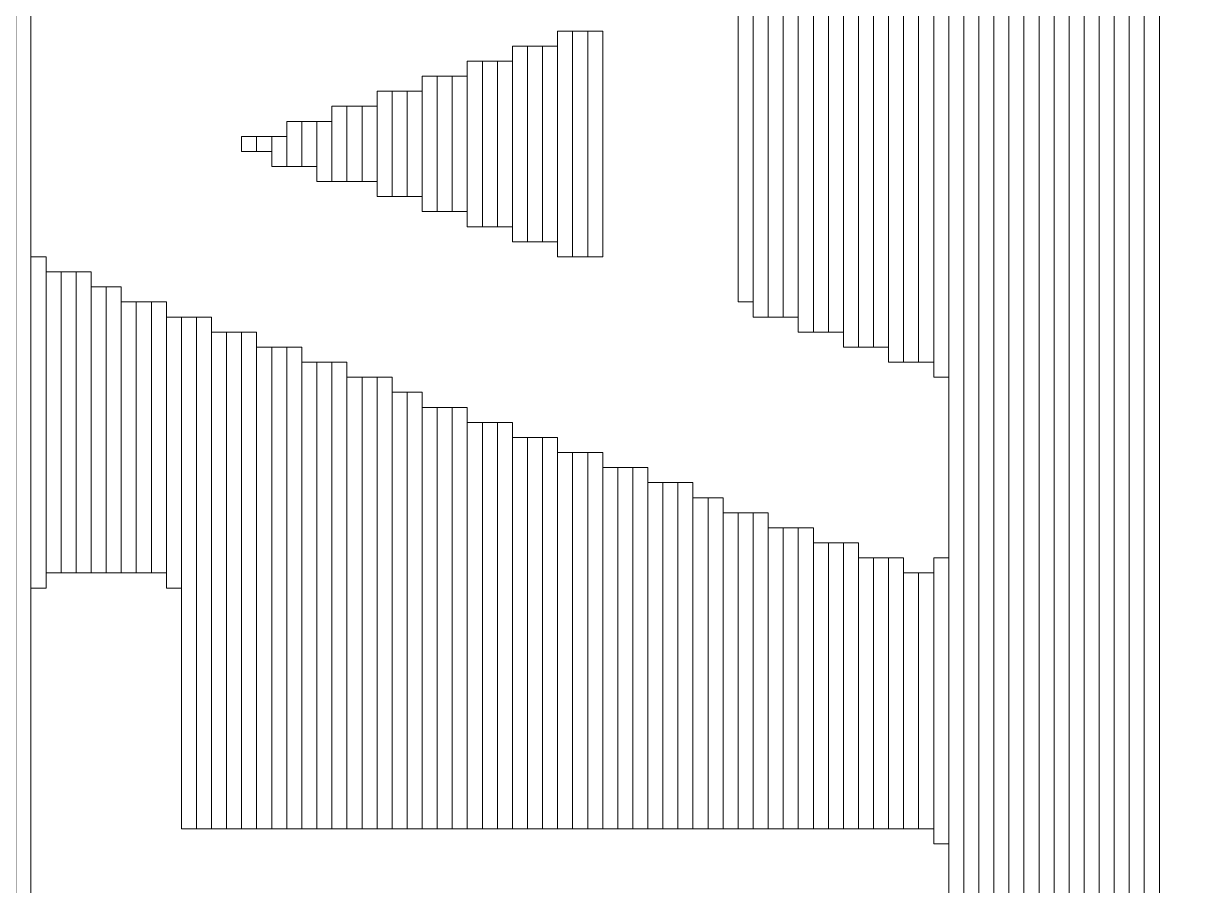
# Model space of a CAD drawing. Header units: millimetres. Extents: x -90 to 99, y -65 to 67.
# Drawn here: x -58.653 to -56.673, y -62.526 to -61.072 of the extents above; entities that cross this region are included whole.
import ezdxf

# ---------------------------------------------------------------- set-up
doc = ezdxf.new("R2010")
doc.units = ezdxf.units.MM
doc.header["$MEASUREMENT"] = 0
doc.layers.add('BG_OUTLINE', color=7, linetype='Continuous')
doc.layers.add('MA_PEN3', color=7, linetype='Continuous')

msp = doc.modelspace()

# ---------------------------------------------------------------- linework, layer by layer
at = {"layer": 'BG_OUTLINE', "color": 3, "lineweight": 9}
msp.add_open_spline([(-71.7269, -61.8795), (-71.7269, -61.8795), (-71.7343, 42.2681), (-71.7343, 42.2681), (-71.7343, 42.2681), (-71.7348, 43.0066), (-71.4419, 43.715), (-70.92, 44.2375), (-70.92, 44.2375), (-70.3982, 44.76), (-69.6866, 45.0538), (-68.9482, 45.0543), (-68.9482, 45.0543), (-68.9482, 45.0543), (75.2046, 45.0543), (75.2046, 45.0543), (75.2046, 45.0543), (76.8319, 45.0552), (78.1763, 43.7805), (78.2661, 42.1556), (78.2661, 42.1556), (78.2661, 42.1556), (78.2661, 31.2814), (78.2661, 31.2814), (78.2661, 31.2814), (78.2661, 31.2814), (72.2646, 31.2814), (72.2646, 31.2814), (72.2646, 31.2814), (72.2646, 31.2814), (72.2646, 26.9814), (72.2646, 26.9814), (72.2646, 26.9814), (72.2646, 26.9814), (78.2661, 26.9814), (78.2661, 26.9814), (78.2661, 26.9814), (78.2661, 26.9814), (78.2661, 18.6553), (78.2661, 18.6553), (78.2661, 18.6553), (78.2661, 18.6553), (72.2496, 18.6553), (72.2496, 18.6553), (72.2496, 18.6553), (72.2496, 18.6553), (72.2496, 14.3553), (72.2496, 14.3553), (72.2496, 14.3553), (72.2496, 14.3553), (78.2661, 14.3553), (78.2661, 14.3553), (78.2661, 14.3553), (78.2661, 14.3553), (78.2661, 9.255), (78.2661, 9.255), (78.2661, 9.255), (78.2661, 9.255), (72.2648, 9.255), (72.2648, 9.255), (72.2648, 9.255), (72.2648, 9.255), (72.2648, 4.955), (72.2648, 4.955), (72.2648, 4.955), (72.2648, 4.955), (78.2661, 4.955), (78.2661, 4.955), (78.2661, 4.955), (78.2661, 4.955), (78.2661, -3.3762), (78.2661, -3.3762), (78.2661, -3.3762), (78.2661, -3.3762), (72.2445, -3.3762), (72.2445, -3.3762), (72.2445, -3.3762), (72.2445, -3.3762), (72.2445, -7.6762), (72.2445, -7.6762), (72.2445, -7.6762), (72.2445, -7.6762), (78.2661, -7.6762), (78.2661, -7.6762), (78.2661, -7.6762), (78.2661, -7.6762), (78.2661, -12.7615), (78.2661, -12.7615), (78.2661, -12.7615), (78.2661, -12.7615), (72.2651, -12.7615), (72.2651, -12.7615), (72.2651, -12.7615), (72.2651, -12.7615), (72.2651, -17.0615), (72.2651, -17.0615), (72.2651, -17.0615), (72.2651, -17.0615), (78.2661, -17.0615), (78.2661, -17.0615), (78.2661, -17.0615), (78.2661, -17.0615), (78.2661, -25.4097), (78.2661, -25.4097), (78.2661, -25.4097), (78.2661, -25.4097), (72.2656, -25.4097), (72.2656, -25.4097), (72.2656, -25.4097), (72.2656, -25.4097), (72.2656, -29.7097), (72.2656, -29.7097), (72.2656, -29.7097), (72.2656, -29.7097), (78.2661, -29.7097), (78.2661, -29.7097), (78.2661, -29.7097), (78.2661, -29.7097), (78.2661, -34.793), (78.2661, -34.793), (78.2661, -34.793), (78.2661, -34.793), (72.2679, -34.793), (72.2679, -34.793), (72.2679, -34.793), (72.2679, -34.793), (72.2679, -39.0929), (72.2679, -39.0929), (72.2679, -39.0929), (72.2679, -39.0929), (78.2661, -39.0929), (78.2661, -39.0929), (78.2661, -39.0929), (78.2661, -39.0929), (78.2661, -47.4269), (78.2661, -47.4269), (78.2661, -47.4269), (78.2661, -47.4269), (72.2679, -47.4269), (72.2679, -47.4269), (72.2679, -47.4269), (72.2679, -47.4269), (72.2679, -51.7269), (72.2679, -51.7269), (72.2679, -51.7269), (72.2679, -51.7269), (78.2661, -51.7269), (78.2661, -51.7269), (78.2661, -51.7269), (78.2661, -51.7269), (78.2661, -51.8138), (78.2661, -51.8138), (78.2661, -51.8138), (78.2661, -51.8138), (78.2656, -61.8468), (78.2656, -61.8468), (78.2656, -61.8468), (78.2661, -62.6669), (77.9407, -63.4536), (77.3612, -64.0339), (77.3612, -64.0339), (76.7817, -64.6142), (75.9915, -64.9405), (75.1713, -64.941), (75.1713, -64.941), (75.1713, -64.941), (-68.6609, -64.9456), (-68.6609, -64.9456), (-68.6609, -64.9456), (-69.4735, -64.9461), (-70.2531, -64.6237), (-70.8281, -64.0495), (-70.8281, -64.0495), (-71.4031, -63.4752), (-71.7264, -62.6922), (-71.7269, -61.8795)], degree=3, knots=[0, 0, 0, 0, 0.022727, 0.022727, 0.022727, 0.022727, 0.045455, 0.045455, 0.045455, 0.045455, 0.068182, 0.068182, 0.068182, 0.068182, 0.090909, 0.090909, 0.090909, 0.090909, 0.113636, 0.113636, 0.113636, 0.113636, 0.136364, 0.136364, 0.136364, 0.136364, 0.159091, 0.159091, 0.159091, 0.159091, 0.181818, 0.181818, 0.181818, 0.181818, 0.204545, 0.204545, 0.204545, 0.204545, 0.227273, 0.227273, 0.227273, 0.227273, 0.25, 0.25, 0.25, 0.25, 0.272727, 0.272727, 0.272727, 0.272727, 0.295455, 0.295455, 0.295455, 0.295455, 0.318182, 0.318182, 0.318182, 0.318182, 0.340909, 0.340909, 0.340909, 0.340909, 0.363636, 0.363636, 0.363636, 0.363636, 0.386364, 0.386364, 0.386364, 0.386364, 0.409091, 0.409091, 0.409091, 0.409091, 0.431818, 0.431818, 0.431818, 0.431818, 0.454545, 0.454545, 0.454545, 0.454545, 0.477273, 0.477273, 0.477273, 0.477273, 0.5, 0.5, 0.5, 0.5, 0.522727, 0.522727, 0.522727, 0.522727, 0.545455, 0.545455, 0.545455, 0.545455, 0.568182, 0.568182, 0.568182, 0.568182, 0.590909, 0.590909, 0.590909, 0.590909, 0.613636, 0.613636, 0.613636, 0.613636, 0.636364, 0.636364, 0.636364, 0.636364, 0.659091, 0.659091, 0.659091, 0.659091, 0.681818, 0.681818, 0.681818, 0.681818, 0.704545, 0.704545, 0.704545, 0.704545, 0.727273, 0.727273, 0.727273, 0.727273, 0.75, 0.75, 0.75, 0.75, 0.772727, 0.772727, 0.772727, 0.772727, 0.795455, 0.795455, 0.795455, 0.795455, 0.818182, 0.818182, 0.818182, 0.818182, 0.840909, 0.840909, 0.840909, 0.840909, 0.863636, 0.863636, 0.863636, 0.863636, 0.886364, 0.886364, 0.886364, 0.886364, 0.909091, 0.909091, 0.909091, 0.909091, 0.931818, 0.931818, 0.931818, 0.931818, 0.954545, 0.954545, 0.954545, 0.954545, 0.977273, 0.977273, 0.977273, 0.977273, 1, 1, 1, 1], dxfattribs=at)
at = {"layer": 'MA_PEN3', "color": 5, "lineweight": 9}
for points in [[(-57.0403, -64.463), (-57.0403, -64.463), (-57.0657, -64.463), (-57.0657, -64.463), (-57.0657, -64.463), (-57.0657, -64.463), (-57.0657, -58.4432), (-57.0657, -58.4432), (-57.0657, -58.4432), (-57.0657, -58.4432), (-57.0403, -58.4432), (-57.0403, -58.4432), (-57.0403, -58.4432), (-57.0403, -58.4432), (-57.0403, -64.463), (-57.0403, -64.463)], [(-57.0149, -64.463), (-57.0149, -64.463), (-57.0403, -64.463), (-57.0403, -64.463), (-57.0403, -64.463), (-57.0403, -64.463), (-57.0403, -58.4432), (-57.0403, -58.4432), (-57.0403, -58.4432), (-57.0403, -58.4432), (-57.0149, -58.4432), (-57.0149, -58.4432), (-57.0149, -58.4432), (-57.0149, -58.4432), (-57.0149, -64.463), (-57.0149, -64.463)], [(-56.9895, -64.463), (-56.9895, -64.463), (-57.0149, -64.463), (-57.0149, -64.463), (-57.0149, -64.463), (-57.0149, -64.463), (-57.0149, -58.4432), (-57.0149, -58.4432), (-57.0149, -58.4432), (-57.0149, -58.4432), (-56.9895, -58.4432), (-56.9895, -58.4432), (-56.9895, -58.4432), (-56.9895, -58.4432), (-56.9895, -64.463), (-56.9895, -64.463)], [(-56.9641, -64.463), (-56.9641, -64.463), (-56.9895, -64.463), (-56.9895, -64.463), (-56.9895, -64.463), (-56.9895, -64.463), (-56.9895, -58.4432), (-56.9895, -58.4432), (-56.9895, -58.4432), (-56.9895, -58.4432), (-56.9641, -58.4432), (-56.9641, -58.4432), (-56.9641, -58.4432), (-56.9641, -58.4432), (-56.9641, -64.463), (-56.9641, -64.463)], [(-56.9387, -64.463), (-56.9387, -64.463), (-56.9641, -64.463), (-56.9641, -64.463), (-56.9641, -64.463), (-56.9641, -64.463), (-56.9641, -58.4432), (-56.9641, -58.4432), (-56.9641, -58.4432), (-56.9641, -58.4432), (-56.9387, -58.4432), (-56.9387, -58.4432), (-56.9387, -58.4432), (-56.9387, -58.4432), (-56.9387, -64.463), (-56.9387, -64.463)], [(-56.9133, -64.463), (-56.9133, -64.463), (-56.9387, -64.463), (-56.9387, -64.463), (-56.9387, -64.463), (-56.9387, -64.463), (-56.9387, -58.4432), (-56.9387, -58.4432), (-56.9387, -58.4432), (-56.9387, -58.4432), (-56.9133, -58.4432), (-56.9133, -58.4432), (-56.9133, -58.4432), (-56.9133, -58.4432), (-56.9133, -64.463), (-56.9133, -64.463)], [(-56.8879, -64.463), (-56.8879, -64.463), (-56.9133, -64.463), (-56.9133, -64.463), (-56.9133, -64.463), (-56.9133, -64.463), (-56.9133, -58.4432), (-56.9133, -58.4432), (-56.9133, -58.4432), (-56.9133, -58.4432), (-56.8879, -58.4432), (-56.8879, -58.4432), (-56.8879, -58.4432), (-56.8879, -58.4432), (-56.8879, -64.463), (-56.8879, -64.463)], [(-56.8625, -64.463), (-56.8625, -64.463), (-56.8879, -64.463), (-56.8879, -64.463), (-56.8879, -64.463), (-56.8879, -64.463), (-56.8879, -58.4432), (-56.8879, -58.4432), (-56.8879, -58.4432), (-56.8879, -58.4432), (-56.8625, -58.4432), (-56.8625, -58.4432), (-56.8625, -58.4432), (-56.8625, -58.4432), (-56.8625, -64.463), (-56.8625, -64.463)], [(-56.8371, -64.463), (-56.8371, -64.463), (-56.8625, -64.463), (-56.8625, -64.463), (-56.8625, -64.463), (-56.8625, -64.463), (-56.8625, -58.4432), (-56.8625, -58.4432), (-56.8625, -58.4432), (-56.8625, -58.4432), (-56.8371, -58.4432), (-56.8371, -58.4432), (-56.8371, -58.4432), (-56.8371, -58.4432), (-56.8371, -64.463), (-56.8371, -64.463)], [(-56.8117, -64.463), (-56.8117, -64.463), (-56.8371, -64.463), (-56.8371, -64.463), (-56.8371, -64.463), (-56.8371, -64.463), (-56.8371, -58.4432), (-56.8371, -58.4432), (-56.8371, -58.4432), (-56.8371, -58.4432), (-56.8117, -58.4432), (-56.8117, -58.4432), (-56.8117, -58.4432), (-56.8117, -58.4432), (-56.8117, -64.463), (-56.8117, -64.463)], [(-56.7863, -64.463), (-56.7863, -64.463), (-56.8117, -64.463), (-56.8117, -64.463), (-56.8117, -64.463), (-56.8117, -64.463), (-56.8117, -58.4432), (-56.8117, -58.4432), (-56.8117, -58.4432), (-56.8117, -58.4432), (-56.7863, -58.4432), (-56.7863, -58.4432), (-56.7863, -58.4432), (-56.7863, -58.4432), (-56.7863, -64.463), (-56.7863, -64.463)], [(-56.7609, -64.463), (-56.7609, -64.463), (-56.7863, -64.463), (-56.7863, -64.463), (-56.7863, -64.463), (-56.7863, -64.463), (-56.7863, -58.4432), (-56.7863, -58.4432), (-56.7863, -58.4432), (-56.7863, -58.4432), (-56.7609, -58.4432), (-56.7609, -58.4432), (-56.7609, -58.4432), (-56.7609, -58.4432), (-56.7609, -64.463), (-56.7609, -64.463)], [(-56.7355, -64.463), (-56.7355, -64.463), (-56.7609, -64.463), (-56.7609, -64.463), (-56.7609, -64.463), (-56.7609, -64.463), (-56.7609, -58.4432), (-56.7609, -58.4432), (-56.7609, -58.4432), (-56.7609, -58.4432), (-56.7355, -58.4432), (-56.7355, -58.4432), (-56.7355, -58.4432), (-56.7355, -58.4432), (-56.7355, -64.463), (-56.7355, -64.463)], [(-58.6406, -64.463), (-58.6406, -64.463), (-58.666, -64.463), (-58.666, -64.463), (-58.666, -64.463), (-58.666, -64.463), (-58.666, -59.8148), (-58.666, -59.8148), (-58.666, -59.8148), (-58.666, -59.8148), (-58.6406, -59.8148), (-58.6406, -59.8148), (-58.6406, -59.8148), (-58.6406, -59.8148), (-58.6406, -64.463), (-58.6406, -64.463)], [(-57.0657, -63.6502), (-57.0657, -63.6502), (-57.0911, -63.6502), (-57.0911, -63.6502), (-57.0911, -63.6502), (-57.0911, -63.6502), (-57.0911, -59.8402), (-57.0911, -59.8402), (-57.0911, -59.8402), (-57.0911, -59.8402), (-57.0657, -59.8402), (-57.0657, -59.8402), (-57.0657, -59.8402), (-57.0657, -59.8402), (-57.0657, -63.6502), (-57.0657, -63.6502)], [(-57.0911, -61.669), (-57.0911, -61.669), (-57.1165, -61.669), (-57.1165, -61.669), (-57.1165, -61.669), (-57.1165, -61.669), (-57.1165, -60.8816), (-57.1165, -60.8816), (-57.1165, -60.8816), (-57.1165, -60.8816), (-57.0911, -60.8816), (-57.0911, -60.8816), (-57.0911, -60.8816), (-57.0911, -60.8816), (-57.0911, -61.669), (-57.0911, -61.669)], [(-57.1673, -61.6436), (-57.1673, -61.6436), (-57.1927, -61.6436), (-57.1927, -61.6436), (-57.1927, -61.6436), (-57.1927, -61.6436), (-57.1927, -60.907), (-57.1927, -60.907), (-57.1927, -60.907), (-57.1927, -60.907), (-57.1673, -60.907), (-57.1673, -60.907), (-57.1673, -60.907), (-57.1673, -60.907), (-57.1673, -61.6436), (-57.1673, -61.6436)], [(-57.1419, -61.6436), (-57.1419, -61.6436), (-57.1673, -61.6436), (-57.1673, -61.6436), (-57.1673, -61.6436), (-57.1673, -61.6436), (-57.1673, -60.907), (-57.1673, -60.907), (-57.1673, -60.907), (-57.1673, -60.907), (-57.1419, -60.907), (-57.1419, -60.907), (-57.1419, -60.907), (-57.1419, -60.907), (-57.1419, -61.6436), (-57.1419, -61.6436)], [(-57.1165, -61.6436), (-57.1165, -61.6436), (-57.1419, -61.6436), (-57.1419, -61.6436), (-57.1419, -61.6436), (-57.1419, -61.6436), (-57.1419, -60.907), (-57.1419, -60.907), (-57.1419, -60.907), (-57.1419, -60.907), (-57.1165, -60.907), (-57.1165, -60.907), (-57.1165, -60.907), (-57.1165, -60.907), (-57.1165, -61.6436), (-57.1165, -61.6436)], [(-57.2435, -61.6182), (-57.2435, -61.6182), (-57.2689, -61.6182), (-57.2689, -61.6182), (-57.2689, -61.6182), (-57.2689, -61.6182), (-57.2689, -60.9324), (-57.2689, -60.9324), (-57.2689, -60.9324), (-57.2689, -60.9324), (-57.2435, -60.9324), (-57.2435, -60.9324), (-57.2435, -60.9324), (-57.2435, -60.9324), (-57.2435, -61.6182), (-57.2435, -61.6182)], [(-57.2181, -61.6182), (-57.2181, -61.6182), (-57.2435, -61.6182), (-57.2435, -61.6182), (-57.2435, -61.6182), (-57.2435, -61.6182), (-57.2435, -60.9324), (-57.2435, -60.9324), (-57.2435, -60.9324), (-57.2435, -60.9324), (-57.2181, -60.9324), (-57.2181, -60.9324), (-57.2181, -60.9324), (-57.2181, -60.9324), (-57.2181, -61.6182), (-57.2181, -61.6182)], [(-57.1927, -61.6182), (-57.1927, -61.6182), (-57.2181, -61.6182), (-57.2181, -61.6182), (-57.2181, -61.6182), (-57.2181, -61.6182), (-57.2181, -60.9324), (-57.2181, -60.9324), (-57.2181, -60.9324), (-57.2181, -60.9324), (-57.1927, -60.9324), (-57.1927, -60.9324), (-57.1927, -60.9324), (-57.1927, -60.9324), (-57.1927, -61.6182), (-57.1927, -61.6182)], [(-57.3197, -61.5928), (-57.3197, -61.5928), (-57.3451, -61.5928), (-57.3451, -61.5928), (-57.3451, -61.5928), (-57.3451, -61.5928), (-57.3451, -60.9578), (-57.3451, -60.9578), (-57.3451, -60.9578), (-57.3451, -60.9578), (-57.3197, -60.9578), (-57.3197, -60.9578), (-57.3197, -60.9578), (-57.3197, -60.9578), (-57.3197, -61.5928), (-57.3197, -61.5928)], [(-57.2943, -61.5928), (-57.2943, -61.5928), (-57.3197, -61.5928), (-57.3197, -61.5928), (-57.3197, -61.5928), (-57.3197, -61.5928), (-57.3197, -60.9578), (-57.3197, -60.9578), (-57.3197, -60.9578), (-57.3197, -60.9578), (-57.2943, -60.9578), (-57.2943, -60.9578), (-57.2943, -60.9578), (-57.2943, -60.9578), (-57.2943, -61.5928), (-57.2943, -61.5928)], [(-57.2689, -61.5928), (-57.2689, -61.5928), (-57.2943, -61.5928), (-57.2943, -61.5928), (-57.2943, -61.5928), (-57.2943, -61.5928), (-57.2943, -60.9578), (-57.2943, -60.9578), (-57.2943, -60.9578), (-57.2943, -60.9578), (-57.2689, -60.9578), (-57.2689, -60.9578), (-57.2689, -60.9578), (-57.2689, -60.9578), (-57.2689, -61.5928), (-57.2689, -61.5928)], [(-57.3959, -61.5674), (-57.3959, -61.5674), (-57.4213, -61.5674), (-57.4213, -61.5674), (-57.4213, -61.5674), (-57.4213, -61.5674), (-57.4213, -60.9832), (-57.4213, -60.9832), (-57.4213, -60.9832), (-57.4213, -60.9832), (-57.3959, -60.9832), (-57.3959, -60.9832), (-57.3959, -60.9832), (-57.3959, -60.9832), (-57.3959, -61.5674), (-57.3959, -61.5674)], [(-57.3705, -61.5674), (-57.3705, -61.5674), (-57.3959, -61.5674), (-57.3959, -61.5674), (-57.3959, -61.5674), (-57.3959, -61.5674), (-57.3959, -60.9832), (-57.3959, -60.9832), (-57.3959, -60.9832), (-57.3959, -60.9832), (-57.3705, -60.9832), (-57.3705, -60.9832), (-57.3705, -60.9832), (-57.3705, -60.9832), (-57.3705, -61.5674), (-57.3705, -61.5674)], [(-57.3451, -61.5674), (-57.3451, -61.5674), (-57.3705, -61.5674), (-57.3705, -61.5674), (-57.3705, -61.5674), (-57.3705, -61.5674), (-57.3705, -60.9832), (-57.3705, -60.9832), (-57.3705, -60.9832), (-57.3705, -60.9832), (-57.3451, -60.9832), (-57.3451, -60.9832), (-57.3451, -60.9832), (-57.3451, -60.9832), (-57.3451, -61.5674), (-57.3451, -61.5674)], [(-57.4213, -61.542), (-57.4213, -61.542), (-57.4467, -61.542), (-57.4467, -61.542), (-57.4467, -61.542), (-57.4467, -61.542), (-57.4467, -61.0086), (-57.4467, -61.0086), (-57.4467, -61.0086), (-57.4467, -61.0086), (-57.4213, -61.0086), (-57.4213, -61.0086), (-57.4213, -61.0086), (-57.4213, -61.0086), (-57.4213, -61.542), (-57.4213, -61.542)], [(-57.7261, -61.4658), (-57.7261, -61.4658), (-57.7515, -61.4658), (-57.7515, -61.4658), (-57.7515, -61.4658), (-57.7515, -61.4658), (-57.7515, -61.0848), (-57.7515, -61.0848), (-57.7515, -61.0848), (-57.7515, -61.0848), (-57.7261, -61.0848), (-57.7261, -61.0848), (-57.7261, -61.0848), (-57.7261, -61.0848), (-57.7261, -61.4658), (-57.7261, -61.4658)], [(-57.7007, -61.4658), (-57.7007, -61.4658), (-57.7261, -61.4658), (-57.7261, -61.4658), (-57.7261, -61.4658), (-57.7261, -61.4658), (-57.7261, -61.0848), (-57.7261, -61.0848), (-57.7261, -61.0848), (-57.7261, -61.0848), (-57.7007, -61.0848), (-57.7007, -61.0848), (-57.7007, -61.0848), (-57.7007, -61.0848), (-57.7007, -61.4658), (-57.7007, -61.4658)], [(-57.6753, -61.4658), (-57.6753, -61.4658), (-57.7007, -61.4658), (-57.7007, -61.4658), (-57.7007, -61.4658), (-57.7007, -61.4658), (-57.7007, -61.0848), (-57.7007, -61.0848), (-57.7007, -61.0848), (-57.7007, -61.0848), (-57.6753, -61.0848), (-57.6753, -61.0848), (-57.6753, -61.0848), (-57.6753, -61.0848), (-57.6753, -61.4658), (-57.6753, -61.4658)], [(-57.8023, -61.4404), (-57.8023, -61.4404), (-57.8277, -61.4404), (-57.8277, -61.4404), (-57.8277, -61.4404), (-57.8277, -61.4404), (-57.8277, -61.1102), (-57.8277, -61.1102), (-57.8277, -61.1102), (-57.8277, -61.1102), (-57.8023, -61.1102), (-57.8023, -61.1102), (-57.8023, -61.1102), (-57.8023, -61.1102), (-57.8023, -61.4404), (-57.8023, -61.4404)], [(-57.7769, -61.4404), (-57.7769, -61.4404), (-57.8023, -61.4404), (-57.8023, -61.4404), (-57.8023, -61.4404), (-57.8023, -61.4404), (-57.8023, -61.1102), (-57.8023, -61.1102), (-57.8023, -61.1102), (-57.8023, -61.1102), (-57.7769, -61.1102), (-57.7769, -61.1102), (-57.7769, -61.1102), (-57.7769, -61.1102), (-57.7769, -61.4404), (-57.7769, -61.4404)], [(-57.7515, -61.4404), (-57.7515, -61.4404), (-57.7769, -61.4404), (-57.7769, -61.4404), (-57.7769, -61.4404), (-57.7769, -61.4404), (-57.7769, -61.1102), (-57.7769, -61.1102), (-57.7769, -61.1102), (-57.7769, -61.1102), (-57.7515, -61.1102), (-57.7515, -61.1102), (-57.7515, -61.1102), (-57.7515, -61.1102), (-57.7515, -61.4404), (-57.7515, -61.4404)], [(-57.8785, -61.415), (-57.8785, -61.415), (-57.9039, -61.415), (-57.9039, -61.415), (-57.9039, -61.415), (-57.9039, -61.415), (-57.9039, -61.1356), (-57.9039, -61.1356), (-57.9039, -61.1356), (-57.9039, -61.1356), (-57.8785, -61.1356), (-57.8785, -61.1356), (-57.8785, -61.1356), (-57.8785, -61.1356), (-57.8785, -61.415), (-57.8785, -61.415)], [(-57.8531, -61.415), (-57.8531, -61.415), (-57.8785, -61.415), (-57.8785, -61.415), (-57.8785, -61.415), (-57.8785, -61.415), (-57.8785, -61.1356), (-57.8785, -61.1356), (-57.8785, -61.1356), (-57.8785, -61.1356), (-57.8531, -61.1356), (-57.8531, -61.1356), (-57.8531, -61.1356), (-57.8531, -61.1356), (-57.8531, -61.415), (-57.8531, -61.415)], [(-57.8277, -61.415), (-57.8277, -61.415), (-57.8531, -61.415), (-57.8531, -61.415), (-57.8531, -61.415), (-57.8531, -61.415), (-57.8531, -61.1356), (-57.8531, -61.1356), (-57.8531, -61.1356), (-57.8531, -61.1356), (-57.8277, -61.1356), (-57.8277, -61.1356), (-57.8277, -61.1356), (-57.8277, -61.1356), (-57.8277, -61.415), (-57.8277, -61.415)], [(-57.9547, -61.3896), (-57.9547, -61.3896), (-57.9801, -61.3896), (-57.9801, -61.3896), (-57.9801, -61.3896), (-57.9801, -61.3896), (-57.9801, -61.161), (-57.9801, -61.161), (-57.9801, -61.161), (-57.9801, -61.161), (-57.9547, -61.161), (-57.9547, -61.161), (-57.9547, -61.161), (-57.9547, -61.161), (-57.9547, -61.3896), (-57.9547, -61.3896)], [(-57.9293, -61.3896), (-57.9293, -61.3896), (-57.9547, -61.3896), (-57.9547, -61.3896), (-57.9547, -61.3896), (-57.9547, -61.3896), (-57.9547, -61.161), (-57.9547, -61.161), (-57.9547, -61.161), (-57.9547, -61.161), (-57.9293, -61.161), (-57.9293, -61.161), (-57.9293, -61.161), (-57.9293, -61.161), (-57.9293, -61.3896), (-57.9293, -61.3896)], [(-57.9039, -61.3896), (-57.9039, -61.3896), (-57.9293, -61.3896), (-57.9293, -61.3896), (-57.9293, -61.3896), (-57.9293, -61.3896), (-57.9293, -61.161), (-57.9293, -61.161), (-57.9293, -61.161), (-57.9293, -61.161), (-57.9039, -61.161), (-57.9039, -61.161), (-57.9039, -61.161), (-57.9039, -61.161), (-57.9039, -61.3896), (-57.9039, -61.3896)], [(-58.0309, -61.3642), (-58.0309, -61.3642), (-58.0563, -61.3642), (-58.0563, -61.3642), (-58.0563, -61.3642), (-58.0563, -61.3642), (-58.0563, -61.1864), (-58.0563, -61.1864), (-58.0563, -61.1864), (-58.0563, -61.1864), (-58.0309, -61.1864), (-58.0309, -61.1864), (-58.0309, -61.1864), (-58.0309, -61.1864), (-58.0309, -61.3642), (-58.0309, -61.3642)], [(-58.0055, -61.3642), (-58.0055, -61.3642), (-58.0309, -61.3642), (-58.0309, -61.3642), (-58.0309, -61.3642), (-58.0309, -61.3642), (-58.0309, -61.1864), (-58.0309, -61.1864), (-58.0309, -61.1864), (-58.0309, -61.1864), (-58.0055, -61.1864), (-58.0055, -61.1864), (-58.0055, -61.1864), (-58.0055, -61.1864), (-58.0055, -61.3642), (-58.0055, -61.3642)], [(-57.9801, -61.3642), (-57.9801, -61.3642), (-58.0055, -61.3642), (-58.0055, -61.3642), (-58.0055, -61.3642), (-58.0055, -61.3642), (-58.0055, -61.1864), (-58.0055, -61.1864), (-58.0055, -61.1864), (-58.0055, -61.1864), (-57.9801, -61.1864), (-57.9801, -61.1864), (-57.9801, -61.1864), (-57.9801, -61.1864), (-57.9801, -61.3642), (-57.9801, -61.3642)], [(-58.1071, -61.3388), (-58.1071, -61.3388), (-58.1326, -61.3388), (-58.1326, -61.3388), (-58.1326, -61.3388), (-58.1326, -61.3388), (-58.1326, -61.2118), (-58.1326, -61.2118), (-58.1326, -61.2118), (-58.1326, -61.2118), (-58.1071, -61.2118), (-58.1071, -61.2118), (-58.1071, -61.2118), (-58.1071, -61.2118), (-58.1071, -61.3388), (-58.1071, -61.3388)], [(-58.0817, -61.3388), (-58.0817, -61.3388), (-58.1071, -61.3388), (-58.1071, -61.3388), (-58.1071, -61.3388), (-58.1071, -61.3388), (-58.1071, -61.2118), (-58.1071, -61.2118), (-58.1071, -61.2118), (-58.1071, -61.2118), (-58.0817, -61.2118), (-58.0817, -61.2118), (-58.0817, -61.2118), (-58.0817, -61.2118), (-58.0817, -61.3388), (-58.0817, -61.3388)], [(-58.0563, -61.3388), (-58.0563, -61.3388), (-58.0817, -61.3388), (-58.0817, -61.3388), (-58.0817, -61.3388), (-58.0817, -61.3388), (-58.0817, -61.2118), (-58.0817, -61.2118), (-58.0817, -61.2118), (-58.0817, -61.2118), (-58.0563, -61.2118), (-58.0563, -61.2118), (-58.0563, -61.2118), (-58.0563, -61.2118), (-58.0563, -61.3388), (-58.0563, -61.3388)], [(-58.1834, -61.3134), (-58.1834, -61.3134), (-58.2088, -61.3134), (-58.2088, -61.3134), (-58.2088, -61.3134), (-58.2088, -61.3134), (-58.2088, -61.2372), (-58.2088, -61.2372), (-58.2088, -61.2372), (-58.2088, -61.2372), (-58.1834, -61.2372), (-58.1834, -61.2372), (-58.1834, -61.2372), (-58.1834, -61.2372), (-58.1834, -61.3134), (-58.1834, -61.3134)], [(-58.158, -61.3134), (-58.158, -61.3134), (-58.1834, -61.3134), (-58.1834, -61.3134), (-58.1834, -61.3134), (-58.1834, -61.3134), (-58.1834, -61.2372), (-58.1834, -61.2372), (-58.1834, -61.2372), (-58.1834, -61.2372), (-58.158, -61.2372), (-58.158, -61.2372), (-58.158, -61.2372), (-58.158, -61.2372), (-58.158, -61.3134), (-58.158, -61.3134)], [(-58.1326, -61.3388), (-58.1326, -61.3388), (-58.158, -61.3388), (-58.158, -61.3388), (-58.158, -61.3388), (-58.158, -61.3388), (-58.158, -61.2372), (-58.158, -61.2372), (-58.158, -61.2372), (-58.158, -61.2372), (-58.1326, -61.2372), (-58.1326, -61.2372), (-58.1326, -61.2372), (-58.1326, -61.2372), (-58.1326, -61.3388), (-58.1326, -61.3388)], [(-58.2596, -61.288), (-58.2596, -61.288), (-58.285, -61.288), (-58.285, -61.288), (-58.285, -61.288), (-58.285, -61.288), (-58.285, -61.2626), (-58.285, -61.2626), (-58.285, -61.2626), (-58.285, -61.2626), (-58.2596, -61.2626), (-58.2596, -61.2626), (-58.2596, -61.2626), (-58.2596, -61.2626), (-58.2596, -61.288), (-58.2596, -61.288)], [(-58.2342, -61.288), (-58.2342, -61.288), (-58.2596, -61.288), (-58.2596, -61.288), (-58.2596, -61.288), (-58.2596, -61.288), (-58.2596, -61.2626), (-58.2596, -61.2626), (-58.2596, -61.2626), (-58.2596, -61.2626), (-58.2342, -61.2626), (-58.2342, -61.2626), (-58.2342, -61.2626), (-58.2342, -61.2626), (-58.2342, -61.288), (-58.2342, -61.288)], [(-58.2088, -61.3134), (-58.2088, -61.3134), (-58.2342, -61.3134), (-58.2342, -61.3134), (-58.2342, -61.3134), (-58.2342, -61.3134), (-58.2342, -61.2626), (-58.2342, -61.2626), (-58.2342, -61.2626), (-58.2342, -61.2626), (-58.2088, -61.2626), (-58.2088, -61.2626), (-58.2088, -61.2626), (-58.2088, -61.2626), (-58.2088, -61.3134), (-58.2088, -61.3134)], [(-58.6152, -62.0246), (-58.6152, -62.0246), (-58.6406, -62.0246), (-58.6406, -62.0246), (-58.6406, -62.0246), (-58.6406, -62.0246), (-58.6406, -61.4658), (-58.6406, -61.4658), (-58.6406, -61.4658), (-58.6406, -61.4658), (-58.6152, -61.4658), (-58.6152, -61.4658), (-58.6152, -61.4658), (-58.6152, -61.4658), (-58.6152, -62.0246), (-58.6152, -62.0246)], [(-58.5898, -61.9992), (-58.5898, -61.9992), (-58.6152, -61.9992), (-58.6152, -61.9992), (-58.6152, -61.9992), (-58.6152, -61.9992), (-58.6152, -61.4912), (-58.6152, -61.4912), (-58.6152, -61.4912), (-58.6152, -61.4912), (-58.5898, -61.4912), (-58.5898, -61.4912), (-58.5898, -61.4912), (-58.5898, -61.4912), (-58.5898, -61.9992), (-58.5898, -61.9992)], [(-58.5644, -61.9992), (-58.5644, -61.9992), (-58.5898, -61.9992), (-58.5898, -61.9992), (-58.5898, -61.9992), (-58.5898, -61.9992), (-58.5898, -61.4912), (-58.5898, -61.4912), (-58.5898, -61.4912), (-58.5898, -61.4912), (-58.5644, -61.4912), (-58.5644, -61.4912), (-58.5644, -61.4912), (-58.5644, -61.4912), (-58.5644, -61.9992), (-58.5644, -61.9992)], [(-58.539, -61.9992), (-58.539, -61.9992), (-58.5644, -61.9992), (-58.5644, -61.9992), (-58.5644, -61.9992), (-58.5644, -61.9992), (-58.5644, -61.4912), (-58.5644, -61.4912), (-58.5644, -61.4912), (-58.5644, -61.4912), (-58.539, -61.4912), (-58.539, -61.4912), (-58.539, -61.4912), (-58.539, -61.4912), (-58.539, -61.9992), (-58.539, -61.9992)], [(-58.5136, -61.9992), (-58.5136, -61.9992), (-58.539, -61.9992), (-58.539, -61.9992), (-58.539, -61.9992), (-58.539, -61.9992), (-58.539, -61.5166), (-58.539, -61.5166), (-58.539, -61.5166), (-58.539, -61.5166), (-58.5136, -61.5166), (-58.5136, -61.5166), (-58.5136, -61.5166), (-58.5136, -61.5166), (-58.5136, -61.9992), (-58.5136, -61.9992)], [(-58.4882, -61.9992), (-58.4882, -61.9992), (-58.5136, -61.9992), (-58.5136, -61.9992), (-58.5136, -61.9992), (-58.5136, -61.9992), (-58.5136, -61.5166), (-58.5136, -61.5166), (-58.5136, -61.5166), (-58.5136, -61.5166), (-58.4882, -61.5166), (-58.4882, -61.5166), (-58.4882, -61.5166), (-58.4882, -61.5166), (-58.4882, -61.9992), (-58.4882, -61.9992)], [(-58.4628, -61.9992), (-58.4628, -61.9992), (-58.4882, -61.9992), (-58.4882, -61.9992), (-58.4882, -61.9992), (-58.4882, -61.9992), (-58.4882, -61.542), (-58.4882, -61.542), (-58.4882, -61.542), (-58.4882, -61.542), (-58.4628, -61.542), (-58.4628, -61.542), (-58.4628, -61.542), (-58.4628, -61.542), (-58.4628, -61.9992), (-58.4628, -61.9992)], [(-58.4374, -61.9992), (-58.4374, -61.9992), (-58.4628, -61.9992), (-58.4628, -61.9992), (-58.4628, -61.9992), (-58.4628, -61.9992), (-58.4628, -61.542), (-58.4628, -61.542), (-58.4628, -61.542), (-58.4628, -61.542), (-58.4374, -61.542), (-58.4374, -61.542), (-58.4374, -61.542), (-58.4374, -61.542), (-58.4374, -61.9992), (-58.4374, -61.9992)], [(-58.412, -61.9992), (-58.412, -61.9992), (-58.4374, -61.9992), (-58.4374, -61.9992), (-58.4374, -61.9992), (-58.4374, -61.9992), (-58.4374, -61.542), (-58.4374, -61.542), (-58.4374, -61.542), (-58.4374, -61.542), (-58.412, -61.542), (-58.412, -61.542), (-58.412, -61.542), (-58.412, -61.542), (-58.412, -61.9992), (-58.412, -61.9992)], [(-58.3866, -62.0246), (-58.3866, -62.0246), (-58.412, -62.0246), (-58.412, -62.0246), (-58.412, -62.0246), (-58.412, -62.0246), (-58.412, -61.5674), (-58.412, -61.5674), (-58.412, -61.5674), (-58.412, -61.5674), (-58.3866, -61.5674), (-58.3866, -61.5674), (-58.3866, -61.5674), (-58.3866, -61.5674), (-58.3866, -62.0246), (-58.3866, -62.0246)], [(-58.3612, -62.431), (-58.3612, -62.431), (-58.3866, -62.431), (-58.3866, -62.431), (-58.3866, -62.431), (-58.3866, -62.431), (-58.3866, -61.5674), (-58.3866, -61.5674), (-58.3866, -61.5674), (-58.3866, -61.5674), (-58.3612, -61.5674), (-58.3612, -61.5674), (-58.3612, -61.5674), (-58.3612, -61.5674), (-58.3612, -62.431), (-58.3612, -62.431)], [(-58.3358, -62.431), (-58.3358, -62.431), (-58.3612, -62.431), (-58.3612, -62.431), (-58.3612, -62.431), (-58.3612, -62.431), (-58.3612, -61.5674), (-58.3612, -61.5674), (-58.3612, -61.5674), (-58.3612, -61.5674), (-58.3358, -61.5674), (-58.3358, -61.5674), (-58.3358, -61.5674), (-58.3358, -61.5674), (-58.3358, -62.431), (-58.3358, -62.431)], [(-58.3104, -62.431), (-58.3104, -62.431), (-58.3358, -62.431), (-58.3358, -62.431), (-58.3358, -62.431), (-58.3358, -62.431), (-58.3358, -61.5928), (-58.3358, -61.5928), (-58.3358, -61.5928), (-58.3358, -61.5928), (-58.3104, -61.5928), (-58.3104, -61.5928), (-58.3104, -61.5928), (-58.3104, -61.5928), (-58.3104, -62.431), (-58.3104, -62.431)], [(-58.285, -62.431), (-58.285, -62.431), (-58.3104, -62.431), (-58.3104, -62.431), (-58.3104, -62.431), (-58.3104, -62.431), (-58.3104, -61.5928), (-58.3104, -61.5928), (-58.3104, -61.5928), (-58.3104, -61.5928), (-58.285, -61.5928), (-58.285, -61.5928), (-58.285, -61.5928), (-58.285, -61.5928), (-58.285, -62.431), (-58.285, -62.431)], [(-58.2596, -62.431), (-58.2596, -62.431), (-58.285, -62.431), (-58.285, -62.431), (-58.285, -62.431), (-58.285, -62.431), (-58.285, -61.5928), (-58.285, -61.5928), (-58.285, -61.5928), (-58.285, -61.5928), (-58.2596, -61.5928), (-58.2596, -61.5928), (-58.2596, -61.5928), (-58.2596, -61.5928), (-58.2596, -62.431), (-58.2596, -62.431)], [(-58.2342, -62.431), (-58.2342, -62.431), (-58.2596, -62.431), (-58.2596, -62.431), (-58.2596, -62.431), (-58.2596, -62.431), (-58.2596, -61.6182), (-58.2596, -61.6182), (-58.2596, -61.6182), (-58.2596, -61.6182), (-58.2342, -61.6182), (-58.2342, -61.6182), (-58.2342, -61.6182), (-58.2342, -61.6182), (-58.2342, -62.431), (-58.2342, -62.431)], [(-58.2088, -62.431), (-58.2088, -62.431), (-58.2342, -62.431), (-58.2342, -62.431), (-58.2342, -62.431), (-58.2342, -62.431), (-58.2342, -61.6182), (-58.2342, -61.6182), (-58.2342, -61.6182), (-58.2342, -61.6182), (-58.2088, -61.6182), (-58.2088, -61.6182), (-58.2088, -61.6182), (-58.2088, -61.6182), (-58.2088, -62.431), (-58.2088, -62.431)], [(-58.1834, -62.431), (-58.1834, -62.431), (-58.2088, -62.431), (-58.2088, -62.431), (-58.2088, -62.431), (-58.2088, -62.431), (-58.2088, -61.6182), (-58.2088, -61.6182), (-58.2088, -61.6182), (-58.2088, -61.6182), (-58.1834, -61.6182), (-58.1834, -61.6182), (-58.1834, -61.6182), (-58.1834, -61.6182), (-58.1834, -62.431), (-58.1834, -62.431)], [(-58.158, -62.431), (-58.158, -62.431), (-58.1834, -62.431), (-58.1834, -62.431), (-58.1834, -62.431), (-58.1834, -62.431), (-58.1834, -61.6436), (-58.1834, -61.6436), (-58.1834, -61.6436), (-58.1834, -61.6436), (-58.158, -61.6436), (-58.158, -61.6436), (-58.158, -61.6436), (-58.158, -61.6436), (-58.158, -62.431), (-58.158, -62.431)], [(-58.1326, -62.431), (-58.1326, -62.431), (-58.158, -62.431), (-58.158, -62.431), (-58.158, -62.431), (-58.158, -62.431), (-58.158, -61.6436), (-58.158, -61.6436), (-58.158, -61.6436), (-58.158, -61.6436), (-58.1326, -61.6436), (-58.1326, -61.6436), (-58.1326, -61.6436), (-58.1326, -61.6436), (-58.1326, -62.431), (-58.1326, -62.431)], [(-58.1071, -62.431), (-58.1071, -62.431), (-58.1326, -62.431), (-58.1326, -62.431), (-58.1326, -62.431), (-58.1326, -62.431), (-58.1326, -61.6436), (-58.1326, -61.6436), (-58.1326, -61.6436), (-58.1326, -61.6436), (-58.1071, -61.6436), (-58.1071, -61.6436), (-58.1071, -61.6436), (-58.1071, -61.6436), (-58.1071, -62.431), (-58.1071, -62.431)], [(-58.0817, -62.431), (-58.0817, -62.431), (-58.1071, -62.431), (-58.1071, -62.431), (-58.1071, -62.431), (-58.1071, -62.431), (-58.1071, -61.669), (-58.1071, -61.669), (-58.1071, -61.669), (-58.1071, -61.669), (-58.0817, -61.669), (-58.0817, -61.669), (-58.0817, -61.669), (-58.0817, -61.669), (-58.0817, -62.431), (-58.0817, -62.431)], [(-58.0563, -62.431), (-58.0563, -62.431), (-58.0817, -62.431), (-58.0817, -62.431), (-58.0817, -62.431), (-58.0817, -62.431), (-58.0817, -61.669), (-58.0817, -61.669), (-58.0817, -61.669), (-58.0817, -61.669), (-58.0563, -61.669), (-58.0563, -61.669), (-58.0563, -61.669), (-58.0563, -61.669), (-58.0563, -62.431), (-58.0563, -62.431)], [(-58.0309, -62.431), (-58.0309, -62.431), (-58.0563, -62.431), (-58.0563, -62.431), (-58.0563, -62.431), (-58.0563, -62.431), (-58.0563, -61.669), (-58.0563, -61.669), (-58.0563, -61.669), (-58.0563, -61.669), (-58.0309, -61.669), (-58.0309, -61.669), (-58.0309, -61.669), (-58.0309, -61.669), (-58.0309, -62.431), (-58.0309, -62.431)], [(-58.0055, -62.431), (-58.0055, -62.431), (-58.0309, -62.431), (-58.0309, -62.431), (-58.0309, -62.431), (-58.0309, -62.431), (-58.0309, -61.6944), (-58.0309, -61.6944), (-58.0309, -61.6944), (-58.0309, -61.6944), (-58.0055, -61.6944), (-58.0055, -61.6944), (-58.0055, -61.6944), (-58.0055, -61.6944), (-58.0055, -62.431), (-58.0055, -62.431)], [(-57.9801, -62.431), (-57.9801, -62.431), (-58.0055, -62.431), (-58.0055, -62.431), (-58.0055, -62.431), (-58.0055, -62.431), (-58.0055, -61.6944), (-58.0055, -61.6944), (-58.0055, -61.6944), (-58.0055, -61.6944), (-57.9801, -61.6944), (-57.9801, -61.6944), (-57.9801, -61.6944), (-57.9801, -61.6944), (-57.9801, -62.431), (-57.9801, -62.431)], [(-57.9547, -62.431), (-57.9547, -62.431), (-57.9801, -62.431), (-57.9801, -62.431), (-57.9801, -62.431), (-57.9801, -62.431), (-57.9801, -61.7198), (-57.9801, -61.7198), (-57.9801, -61.7198), (-57.9801, -61.7198), (-57.9547, -61.7198), (-57.9547, -61.7198), (-57.9547, -61.7198), (-57.9547, -61.7198), (-57.9547, -62.431), (-57.9547, -62.431)], [(-57.9293, -62.431), (-57.9293, -62.431), (-57.9547, -62.431), (-57.9547, -62.431), (-57.9547, -62.431), (-57.9547, -62.431), (-57.9547, -61.7198), (-57.9547, -61.7198), (-57.9547, -61.7198), (-57.9547, -61.7198), (-57.9293, -61.7198), (-57.9293, -61.7198), (-57.9293, -61.7198), (-57.9293, -61.7198), (-57.9293, -62.431), (-57.9293, -62.431)], [(-57.9039, -62.431), (-57.9039, -62.431), (-57.9293, -62.431), (-57.9293, -62.431), (-57.9293, -62.431), (-57.9293, -62.431), (-57.9293, -61.7198), (-57.9293, -61.7198), (-57.9293, -61.7198), (-57.9293, -61.7198), (-57.9039, -61.7198), (-57.9039, -61.7198), (-57.9039, -61.7198), (-57.9039, -61.7198), (-57.9039, -62.431), (-57.9039, -62.431)], [(-57.8785, -62.431), (-57.8785, -62.431), (-57.9039, -62.431), (-57.9039, -62.431), (-57.9039, -62.431), (-57.9039, -62.431), (-57.9039, -61.7452), (-57.9039, -61.7452), (-57.9039, -61.7452), (-57.9039, -61.7452), (-57.8785, -61.7452), (-57.8785, -61.7452), (-57.8785, -61.7452), (-57.8785, -61.7452), (-57.8785, -62.431), (-57.8785, -62.431)], [(-57.8531, -62.431), (-57.8531, -62.431), (-57.8785, -62.431), (-57.8785, -62.431), (-57.8785, -62.431), (-57.8785, -62.431), (-57.8785, -61.7452), (-57.8785, -61.7452), (-57.8785, -61.7452), (-57.8785, -61.7452), (-57.8531, -61.7452), (-57.8531, -61.7452), (-57.8531, -61.7452), (-57.8531, -61.7452), (-57.8531, -62.431), (-57.8531, -62.431)], [(-57.8277, -62.431), (-57.8277, -62.431), (-57.8531, -62.431), (-57.8531, -62.431), (-57.8531, -62.431), (-57.8531, -62.431), (-57.8531, -61.7452), (-57.8531, -61.7452), (-57.8531, -61.7452), (-57.8531, -61.7452), (-57.8277, -61.7452), (-57.8277, -61.7452), (-57.8277, -61.7452), (-57.8277, -61.7452), (-57.8277, -62.431), (-57.8277, -62.431)], [(-57.8023, -62.431), (-57.8023, -62.431), (-57.8277, -62.431), (-57.8277, -62.431), (-57.8277, -62.431), (-57.8277, -62.431), (-57.8277, -61.7706), (-57.8277, -61.7706), (-57.8277, -61.7706), (-57.8277, -61.7706), (-57.8023, -61.7706), (-57.8023, -61.7706), (-57.8023, -61.7706), (-57.8023, -61.7706), (-57.8023, -62.431), (-57.8023, -62.431)], [(-57.7769, -62.431), (-57.7769, -62.431), (-57.8023, -62.431), (-57.8023, -62.431), (-57.8023, -62.431), (-57.8023, -62.431), (-57.8023, -61.7706), (-57.8023, -61.7706), (-57.8023, -61.7706), (-57.8023, -61.7706), (-57.7769, -61.7706), (-57.7769, -61.7706), (-57.7769, -61.7706), (-57.7769, -61.7706), (-57.7769, -62.431), (-57.7769, -62.431)], [(-57.7515, -62.431), (-57.7515, -62.431), (-57.7769, -62.431), (-57.7769, -62.431), (-57.7769, -62.431), (-57.7769, -62.431), (-57.7769, -61.7706), (-57.7769, -61.7706), (-57.7769, -61.7706), (-57.7769, -61.7706), (-57.7515, -61.7706), (-57.7515, -61.7706), (-57.7515, -61.7706), (-57.7515, -61.7706), (-57.7515, -62.431), (-57.7515, -62.431)], [(-57.7261, -62.431), (-57.7261, -62.431), (-57.7515, -62.431), (-57.7515, -62.431), (-57.7515, -62.431), (-57.7515, -62.431), (-57.7515, -61.796), (-57.7515, -61.796), (-57.7515, -61.796), (-57.7515, -61.796), (-57.7261, -61.796), (-57.7261, -61.796), (-57.7261, -61.796), (-57.7261, -61.796), (-57.7261, -62.431), (-57.7261, -62.431)], [(-57.7007, -62.431), (-57.7007, -62.431), (-57.7261, -62.431), (-57.7261, -62.431), (-57.7261, -62.431), (-57.7261, -62.431), (-57.7261, -61.796), (-57.7261, -61.796), (-57.7261, -61.796), (-57.7261, -61.796), (-57.7007, -61.796), (-57.7007, -61.796), (-57.7007, -61.796), (-57.7007, -61.796), (-57.7007, -62.431), (-57.7007, -62.431)], [(-57.6753, -62.431), (-57.6753, -62.431), (-57.7007, -62.431), (-57.7007, -62.431), (-57.7007, -62.431), (-57.7007, -62.431), (-57.7007, -61.796), (-57.7007, -61.796), (-57.7007, -61.796), (-57.7007, -61.796), (-57.6753, -61.796), (-57.6753, -61.796), (-57.6753, -61.796), (-57.6753, -61.796), (-57.6753, -62.431), (-57.6753, -62.431)], [(-57.6499, -62.431), (-57.6499, -62.431), (-57.6753, -62.431), (-57.6753, -62.431), (-57.6753, -62.431), (-57.6753, -62.431), (-57.6753, -61.8214), (-57.6753, -61.8214), (-57.6753, -61.8214), (-57.6753, -61.8214), (-57.6499, -61.8214), (-57.6499, -61.8214), (-57.6499, -61.8214), (-57.6499, -61.8214), (-57.6499, -62.431), (-57.6499, -62.431)], [(-57.6245, -62.431), (-57.6245, -62.431), (-57.6499, -62.431), (-57.6499, -62.431), (-57.6499, -62.431), (-57.6499, -62.431), (-57.6499, -61.8214), (-57.6499, -61.8214), (-57.6499, -61.8214), (-57.6499, -61.8214), (-57.6245, -61.8214), (-57.6245, -61.8214), (-57.6245, -61.8214), (-57.6245, -61.8214), (-57.6245, -62.431), (-57.6245, -62.431)], [(-57.5991, -62.431), (-57.5991, -62.431), (-57.6245, -62.431), (-57.6245, -62.431), (-57.6245, -62.431), (-57.6245, -62.431), (-57.6245, -61.8214), (-57.6245, -61.8214), (-57.6245, -61.8214), (-57.6245, -61.8214), (-57.5991, -61.8214), (-57.5991, -61.8214), (-57.5991, -61.8214), (-57.5991, -61.8214), (-57.5991, -62.431), (-57.5991, -62.431)], [(-57.5737, -62.431), (-57.5737, -62.431), (-57.5991, -62.431), (-57.5991, -62.431), (-57.5991, -62.431), (-57.5991, -62.431), (-57.5991, -61.8468), (-57.5991, -61.8468), (-57.5991, -61.8468), (-57.5991, -61.8468), (-57.5737, -61.8468), (-57.5737, -61.8468), (-57.5737, -61.8468), (-57.5737, -61.8468), (-57.5737, -62.431), (-57.5737, -62.431)], [(-57.5483, -62.431), (-57.5483, -62.431), (-57.5737, -62.431), (-57.5737, -62.431), (-57.5737, -62.431), (-57.5737, -62.431), (-57.5737, -61.8468), (-57.5737, -61.8468), (-57.5737, -61.8468), (-57.5737, -61.8468), (-57.5483, -61.8468), (-57.5483, -61.8468), (-57.5483, -61.8468), (-57.5483, -61.8468), (-57.5483, -62.431), (-57.5483, -62.431)], [(-57.5229, -62.431), (-57.5229, -62.431), (-57.5483, -62.431), (-57.5483, -62.431), (-57.5483, -62.431), (-57.5483, -62.431), (-57.5483, -61.8468), (-57.5483, -61.8468), (-57.5483, -61.8468), (-57.5483, -61.8468), (-57.5229, -61.8468), (-57.5229, -61.8468), (-57.5229, -61.8468), (-57.5229, -61.8468), (-57.5229, -62.431), (-57.5229, -62.431)], [(-57.4975, -62.431), (-57.4975, -62.431), (-57.5229, -62.431), (-57.5229, -62.431), (-57.5229, -62.431), (-57.5229, -62.431), (-57.5229, -61.8722), (-57.5229, -61.8722), (-57.5229, -61.8722), (-57.5229, -61.8722), (-57.4975, -61.8722), (-57.4975, -61.8722), (-57.4975, -61.8722), (-57.4975, -61.8722), (-57.4975, -62.431), (-57.4975, -62.431)], [(-57.4721, -62.431), (-57.4721, -62.431), (-57.4975, -62.431), (-57.4975, -62.431), (-57.4975, -62.431), (-57.4975, -62.431), (-57.4975, -61.8722), (-57.4975, -61.8722), (-57.4975, -61.8722), (-57.4975, -61.8722), (-57.4721, -61.8722), (-57.4721, -61.8722), (-57.4721, -61.8722), (-57.4721, -61.8722), (-57.4721, -62.431), (-57.4721, -62.431)], [(-57.4467, -62.431), (-57.4467, -62.431), (-57.4721, -62.431), (-57.4721, -62.431), (-57.4721, -62.431), (-57.4721, -62.431), (-57.4721, -61.8976), (-57.4721, -61.8976), (-57.4721, -61.8976), (-57.4721, -61.8976), (-57.4467, -61.8976), (-57.4467, -61.8976), (-57.4467, -61.8976), (-57.4467, -61.8976), (-57.4467, -62.431), (-57.4467, -62.431)], [(-57.4213, -62.431), (-57.4213, -62.431), (-57.4467, -62.431), (-57.4467, -62.431), (-57.4467, -62.431), (-57.4467, -62.431), (-57.4467, -61.8976), (-57.4467, -61.8976), (-57.4467, -61.8976), (-57.4467, -61.8976), (-57.4213, -61.8976), (-57.4213, -61.8976), (-57.4213, -61.8976), (-57.4213, -61.8976), (-57.4213, -62.431), (-57.4213, -62.431)], [(-57.3959, -62.431), (-57.3959, -62.431), (-57.4213, -62.431), (-57.4213, -62.431), (-57.4213, -62.431), (-57.4213, -62.431), (-57.4213, -61.8976), (-57.4213, -61.8976), (-57.4213, -61.8976), (-57.4213, -61.8976), (-57.3959, -61.8976), (-57.3959, -61.8976), (-57.3959, -61.8976), (-57.3959, -61.8976), (-57.3959, -62.431), (-57.3959, -62.431)], [(-57.3705, -62.431), (-57.3705, -62.431), (-57.3959, -62.431), (-57.3959, -62.431), (-57.3959, -62.431), (-57.3959, -62.431), (-57.3959, -61.923), (-57.3959, -61.923), (-57.3959, -61.923), (-57.3959, -61.923), (-57.3705, -61.923), (-57.3705, -61.923), (-57.3705, -61.923), (-57.3705, -61.923), (-57.3705, -62.431), (-57.3705, -62.431)], [(-57.3451, -62.431), (-57.3451, -62.431), (-57.3705, -62.431), (-57.3705, -62.431), (-57.3705, -62.431), (-57.3705, -62.431), (-57.3705, -61.923), (-57.3705, -61.923), (-57.3705, -61.923), (-57.3705, -61.923), (-57.3451, -61.923), (-57.3451, -61.923), (-57.3451, -61.923), (-57.3451, -61.923), (-57.3451, -62.431), (-57.3451, -62.431)], [(-57.3197, -62.431), (-57.3197, -62.431), (-57.3451, -62.431), (-57.3451, -62.431), (-57.3451, -62.431), (-57.3451, -62.431), (-57.3451, -61.923), (-57.3451, -61.923), (-57.3451, -61.923), (-57.3451, -61.923), (-57.3197, -61.923), (-57.3197, -61.923), (-57.3197, -61.923), (-57.3197, -61.923), (-57.3197, -62.431), (-57.3197, -62.431)], [(-57.2943, -62.431), (-57.2943, -62.431), (-57.3197, -62.431), (-57.3197, -62.431), (-57.3197, -62.431), (-57.3197, -62.431), (-57.3197, -61.9484), (-57.3197, -61.9484), (-57.3197, -61.9484), (-57.3197, -61.9484), (-57.2943, -61.9484), (-57.2943, -61.9484), (-57.2943, -61.9484), (-57.2943, -61.9484), (-57.2943, -62.431), (-57.2943, -62.431)], [(-57.2689, -62.431), (-57.2689, -62.431), (-57.2943, -62.431), (-57.2943, -62.431), (-57.2943, -62.431), (-57.2943, -62.431), (-57.2943, -61.9484), (-57.2943, -61.9484), (-57.2943, -61.9484), (-57.2943, -61.9484), (-57.2689, -61.9484), (-57.2689, -61.9484), (-57.2689, -61.9484), (-57.2689, -61.9484), (-57.2689, -62.431), (-57.2689, -62.431)], [(-57.2435, -62.431), (-57.2435, -62.431), (-57.2689, -62.431), (-57.2689, -62.431), (-57.2689, -62.431), (-57.2689, -62.431), (-57.2689, -61.9484), (-57.2689, -61.9484), (-57.2689, -61.9484), (-57.2689, -61.9484), (-57.2435, -61.9484), (-57.2435, -61.9484), (-57.2435, -61.9484), (-57.2435, -61.9484), (-57.2435, -62.431), (-57.2435, -62.431)], [(-57.2181, -62.431), (-57.2181, -62.431), (-57.2435, -62.431), (-57.2435, -62.431), (-57.2435, -62.431), (-57.2435, -62.431), (-57.2435, -61.9738), (-57.2435, -61.9738), (-57.2435, -61.9738), (-57.2435, -61.9738), (-57.2181, -61.9738), (-57.2181, -61.9738), (-57.2181, -61.9738), (-57.2181, -61.9738), (-57.2181, -62.431), (-57.2181, -62.431)], [(-57.1927, -62.431), (-57.1927, -62.431), (-57.2181, -62.431), (-57.2181, -62.431), (-57.2181, -62.431), (-57.2181, -62.431), (-57.2181, -61.9738), (-57.2181, -61.9738), (-57.2181, -61.9738), (-57.2181, -61.9738), (-57.1927, -61.9738), (-57.1927, -61.9738), (-57.1927, -61.9738), (-57.1927, -61.9738), (-57.1927, -62.431), (-57.1927, -62.431)], [(-57.1673, -62.431), (-57.1673, -62.431), (-57.1927, -62.431), (-57.1927, -62.431), (-57.1927, -62.431), (-57.1927, -62.431), (-57.1927, -61.9738), (-57.1927, -61.9738), (-57.1927, -61.9738), (-57.1927, -61.9738), (-57.1673, -61.9738), (-57.1673, -61.9738), (-57.1673, -61.9738), (-57.1673, -61.9738), (-57.1673, -62.431), (-57.1673, -62.431)], [(-57.0911, -62.4564), (-57.0911, -62.4564), (-57.1165, -62.4564), (-57.1165, -62.4564), (-57.1165, -62.4564), (-57.1165, -62.4564), (-57.1165, -61.9738), (-57.1165, -61.9738), (-57.1165, -61.9738), (-57.1165, -61.9738), (-57.0911, -61.9738), (-57.0911, -61.9738), (-57.0911, -61.9738), (-57.0911, -61.9738), (-57.0911, -62.4564), (-57.0911, -62.4564)], [(-57.1419, -62.431), (-57.1419, -62.431), (-57.1673, -62.431), (-57.1673, -62.431), (-57.1673, -62.431), (-57.1673, -62.431), (-57.1673, -61.9992), (-57.1673, -61.9992), (-57.1673, -61.9992), (-57.1673, -61.9992), (-57.1419, -61.9992), (-57.1419, -61.9992), (-57.1419, -61.9992), (-57.1419, -61.9992), (-57.1419, -62.431), (-57.1419, -62.431)], [(-57.1165, -62.431), (-57.1165, -62.431), (-57.1419, -62.431), (-57.1419, -62.431), (-57.1419, -62.431), (-57.1419, -62.431), (-57.1419, -61.9992), (-57.1419, -61.9992), (-57.1419, -61.9992), (-57.1419, -61.9992), (-57.1165, -61.9992), (-57.1165, -61.9992), (-57.1165, -61.9992), (-57.1165, -61.9992), (-57.1165, -62.431), (-57.1165, -62.431)]]:
    msp.add_open_spline(points, degree=3, knots=[0, 0, 0, 0, 0.25, 0.25, 0.25, 0.25, 0.5, 0.5, 0.5, 0.5, 0.75, 0.75, 0.75, 0.75, 1, 1, 1, 1], dxfattribs=at)

doc.saveas('drawing.dxf')
